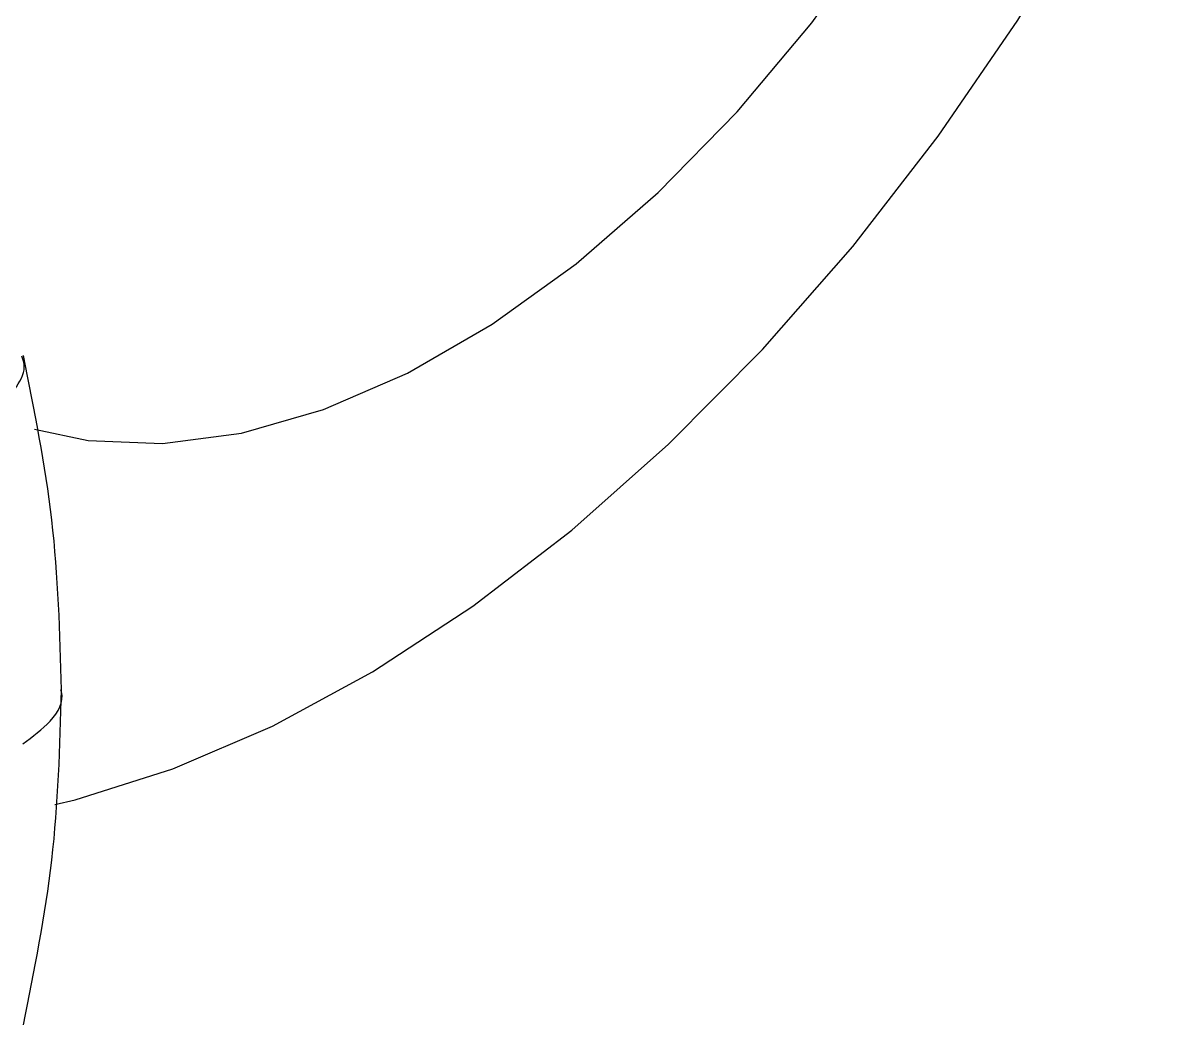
# Model space of a CAD drawing. Extents: x 17.1 to 113.1, y 3.8 to 84.5.
# Drawn here: x 84.712 to 85.898, y 63.967 to 64.994 of the extents above; entities that cross this region are included whole.
import ezdxf

# ---------------------------------------------------------------- set-up
doc = ezdxf.new("R2010")
doc.units = 0
doc.header["$MEASUREMENT"] = 0
doc.layers.add('OBJECT', color=7, linetype='CONTINUOUS')

msp = doc.modelspace()

# ---------------------------------------------------------------- linework, layer by layer
at = {"layer": 'OBJECT', "flags": 128}
for points in [[(84.7447, 64.1927), (84.7656, 64.1977), (84.8659, 64.2292), (84.9679, 64.2731), (85.0707, 64.3289), (85.1733, 64.3961), (85.2748, 64.4741), (85.3742, 64.5621), (85.4705, 64.6594), (85.5629, 64.7649), (85.6505, 64.8778), (85.7324, 64.9969), (85.8079, 65.1211), (85.8763, 65.2493), (85.8984, 65.2947)], [(84.724, 64.5775), (84.7789, 64.5659), (84.8554, 64.5628), (84.9363, 64.5735), (85.0205, 64.5977), (85.1066, 64.6351), (85.1933, 64.6852), (85.2794, 64.7472), (85.3636, 64.8201), (85.4445, 64.9029), (85.521, 64.9943), (85.5919, 65.0929)]]:
    msp.add_lwpolyline(points, dxfattribs=at)
at = {"layer": 'OBJECT'}
for points, knots in [([(84.6862, 64.6), (84.6932, 64.6069), (84.7078, 64.6211), (84.7157, 64.6403), (84.712, 64.6497), (84.7109, 64.6524)], [0, 0, 0, 0, 0.396564, 0.822164, 1, 1, 1, 1]), ([(84.7518, 64.3103), (84.7501, 64.3687), (84.7467, 64.4849), (84.7239, 64.5972), (84.7126, 64.653)], [0, 0, 0, 0, 0.502982, 1, 1, 1, 1]), ([(84.7121, 64.255), (84.7221, 64.2624), (84.743, 64.2778), (84.7548, 64.2988), (84.7513, 64.3096), (84.7511, 64.3102)], [0, 0, 0, 0, 0.465357, 0.966382, 1, 1, 1, 1]), ([(84.7126, 63.9669), (84.7239, 64.0229), (84.7467, 64.1357), (84.7501, 64.2519), (84.7518, 64.3103)], [0, 0, 0, 0, 0.497074, 1, 1, 1, 1])]:
    msp.add_open_spline(points, degree=3, knots=knots, dxfattribs=at)

doc.saveas('drawing.dxf')
